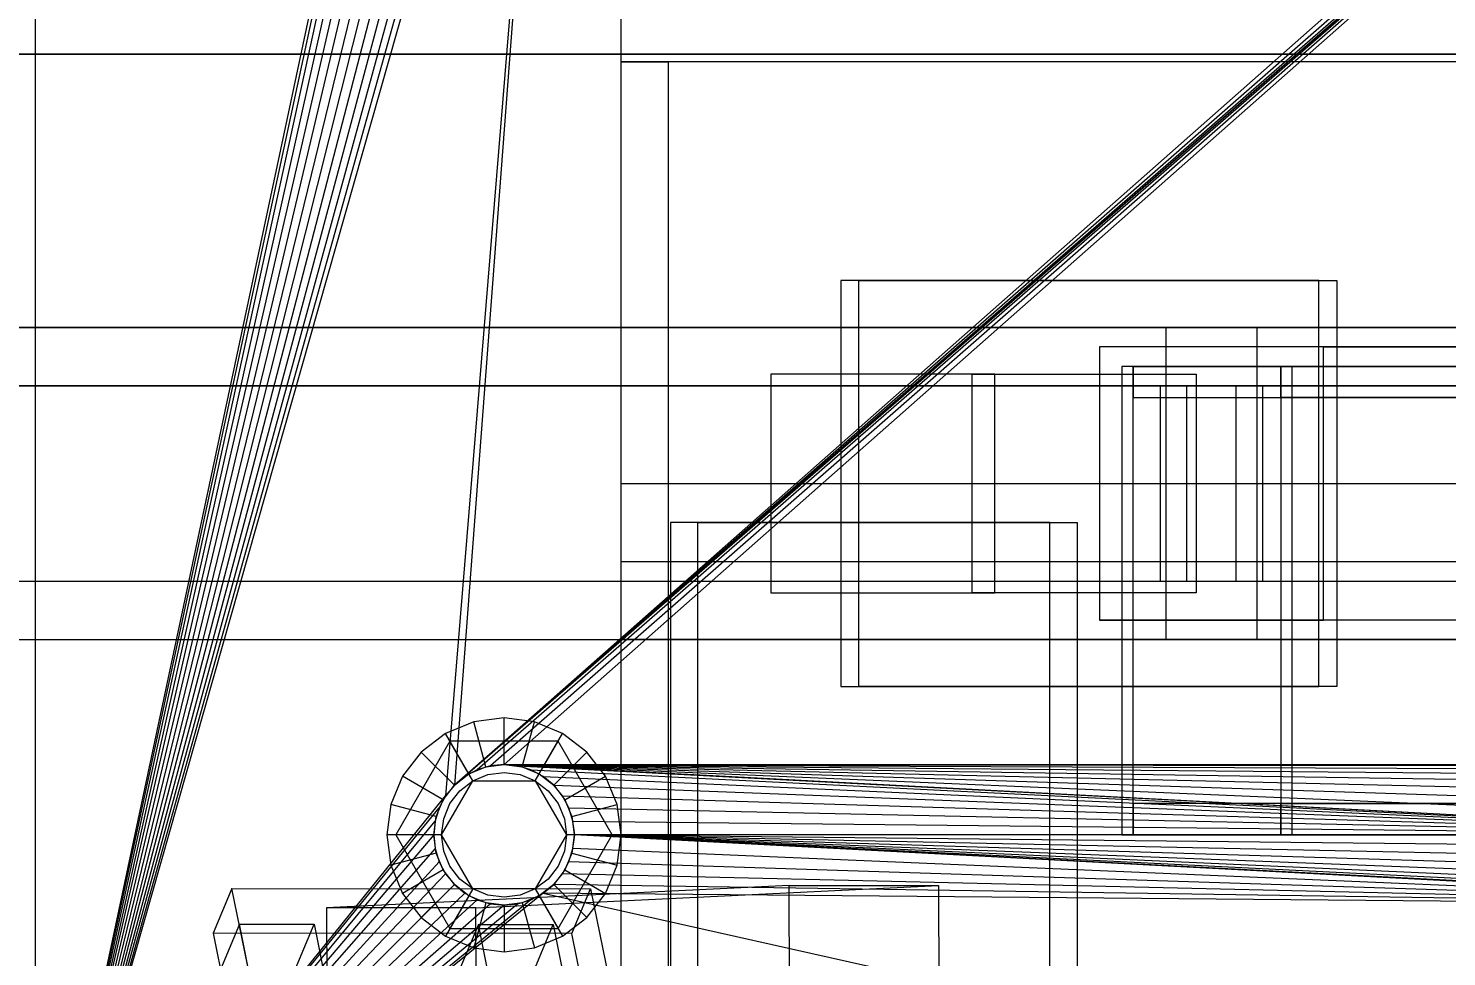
# Model space of a CAD drawing. Header units: millimetres. Extents: x -2500 to 58855, y -53268 to 6837.
# Drawn here: x 24552.3 to 24733.9, y -17630.6 to -17511.7 of the extents above; entities that cross this region are included whole.
import ezdxf

# ---------------------------------------------------------------- set-up
doc = ezdxf.new("R2010")
doc.units = ezdxf.units.MM
for name, color, linetype, lineweight in [('COTAS_O', 1, 'Continuous', 0), ('superior_briquetadora', 7, 'Continuous', 0), ('superior_C02', 7, 'Continuous', 0)]:
    doc.layers.add(name, color=color, linetype=linetype, lineweight=lineweight)
doc.dimstyles.new('R19_100', dxfattribs={"dimtxt": 250, "dimasz": 150, "dimexe": 150, "dimexo": 80, "dimgap": 100, "dimtad": 1, "dimtih": 1, "dimtoh": 1, "dimdsep": 46, "dimcen": 0.09, "dimadec": 0, "dimazin": 0, "dimtfac": 1, "dimtdec": 4, "dimtofl": 0, "dimtmove": 0, "dimatfit": 3, "dimfxl": 1, "dimtolj": 1, "dimtzin": 0, "dimarcsym": 0})

# ---------------------------------------------------------------- blocks, each defined once
blk = doc.blocks.new('*D34')
at = {"layer": 'COTAS_O', "color": 0, "lineweight": -2, "transparency": 16777216}
for p, q in [((24548.19, -17510), (23778.19, -17510)), ((23928.19, -19330), (23928.19, -17660)), ((24548.19, -19480), (23778.19, -19480))]:
    blk.add_line(p, q, dxfattribs=at)
at = {"layer": 'COTAS_O', "color": 0, "transparency": 16777216}
for points in [[(23903.19, -17660), (23953.19, -17660), (23928.19, -17510)], [(23903.19, -19330), (23953.19, -19330), (23928.19, -19480)]]:
    blk.add_solid(points, dxfattribs=at)
at = {"layer": 'Defpoints', "color": 0, "transparency": 16777216}
for p in [(23928.19, -17510), (24628.19, -17510), (24628.19, -19480)]:
    blk.add_point(p, dxfattribs=at)

msp = doc.modelspace()

# ---------------------------------------------------------------- linework, layer by layer
at = {"layer": 'superior_briquetadora'}
for p, q in [((24553.187, -17675), (24553.187, -17375)), ((24553.187, -17675), (24604.187, -17435)), ((24604.36, -17436.756), (24553.187, -17675)), ((24604.872, -17438.444), (24553.187, -17675)), ((24605.703, -17440), (24553.187, -17675)), ((24606.823, -17441.364), (24553.187, -17675)), ((24619.551, -17441.364), (24553.187, -17675)), ((24608.186, -17442.483), (24553.187, -17675)), ((24618.187, -17442.483), (24553.187, -17675)), ((24619.551, -17441.364), (24605.703, -17610)), ((24619.551, -17441.364), (24606.823, -17608.636)), ((24799.551, -17441.364), (24606.823, -17608.636)), ((24798.187, -17442.483), (24606.823, -17608.636)), ((24799.551, -17441.364), (24608.186, -17607.517)), ((24799.551, -17441.364), (24609.742, -17606.685)), ((24799.551, -17441.364), (24611.431, -17606.173)), ((24799.551, -17441.364), (24613.187, -17606)), ((24609.742, -17443.315), (24553.187, -17675)), ((24616.631, -17443.315), (24553.187, -17675)), ((24611.431, -17443.827), (24553.187, -17675)), ((24614.942, -17443.827), (24553.187, -17675)), ((24613.187, -17444), (24553.187, -17675)), ((24796.631, -17443.315), (24606.823, -17608.636)), ((24794.942, -17443.827), (24606.823, -17608.636)), ((24793.187, -17444), (24606.823, -17608.636)), ((24628.187, -17516), (24628.187, -17510)), ((24628.187, -17660), (24628.187, -17510)), ((24778.187, -17516), (24628.187, -17516)), ((24628.187, -17654), (24628.187, -17516)), ((24628.187, -17516), (24634.187, -17516)), ((24634.187, -17516), (24634.187, -17654)), ((26742.28, -17555), (24692.28, -17555)), ((24692.28, -17555), (24692.28, -17615)), ((24693.734, -17555), (24692.28, -17555)), ((24693.734, -17615), (24693.734, -17555)), ((24693.734, -17555), (26743.734, -17555)), ((24693.734, -17555), (24693.734, -17559)), ((24712.639, -17555), (24693.734, -17555)), ((26762.639, -17555), (24712.639, -17555)), ((24712.639, -17555), (24712.639, -17615)), ((24714.093, -17555), (24712.639, -17555)), ((24712.639, -17559), (24712.639, -17555)), ((24714.093, -17615), (24714.093, -17555)), ((24714.093, -17555), (26764.093, -17555)), ((24693.734, -17559), (26743.734, -17559)), ((24693.734, -17559), (24712.639, -17559)), ((26762.639, -17559), (24712.639, -17559)), ((24628.187, -17685), (24628.187, -17570)), ((24628.187, -17570), (26828.187, -17570)), ((24628.187, -17570), (24778.187, -17570)), ((24628.187, -17590), (24628.187, -17580)), ((24628.187, -17580), (26828.187, -17580)), ((26828.187, -17590), (24628.187, -17590)), ((24609.304, -17600.511), (24605.687, -17602.01)), ((24613.187, -17600), (24609.304, -17600.511)), ((24610.857, -17606.307), (24609.304, -17600.511)), ((24617.069, -17600.511), (24613.187, -17600)), ((24613.187, -17606), (24613.187, -17600)), ((24615.516, -17606.307), (24617.069, -17600.511)), ((24620.687, -17602.01), (24617.069, -17600.511)), ((24605.687, -17602.01), (24602.58, -17604.393)), ((24608.687, -17607.206), (24605.687, -17602.01)), ((24617.687, -17607.206), (24620.687, -17602.01)), ((24623.793, -17604.393), (24620.687, -17602.01)), ((24606.262, -17603.006), (24599.337, -17615)), ((24620.112, -17603.006), (24606.262, -17603.006)), ((24609.187, -17608.072), (24606.262, -17603.006)), ((24617.187, -17608.072), (24620.112, -17603.006)), ((24627.037, -17615), (24620.112, -17603.006)), ((24602.58, -17604.393), (24600.196, -17607.5)), ((24606.823, -17608.636), (24602.58, -17604.393)), ((24610.857, -17606.307), (24613.187, -17606)), ((24613.187, -17606), (24611.431, -17606.173)), ((24614.942, -17606.173), (24613.187, -17606)), ((24613.187, -17606), (24784.187, -17615)), ((24613.187, -17606), (24784.36, -17613.244)), ((24613.187, -17606), (24784.872, -17611.556)), ((24613.187, -17606), (24785.703, -17610)), ((24613.187, -17606), (24786.823, -17608.636)), ((24613.187, -17606), (24788.186, -17607.517)), ((24613.187, -17606), (24789.742, -17606.685)), ((24613.187, -17606), (24791.431, -17606.173)), ((24613.187, -17606), (24793.187, -17606)), ((24613.187, -17606), (24615.516, -17606.307)), ((24619.551, -17608.636), (24623.793, -17604.393)), ((24626.177, -17607.5), (24623.793, -17604.393)), ((24600.196, -17607.5), (24598.698, -17611.118)), ((24605.392, -17610.5), (24600.196, -17607.5)), ((24606.823, -17608.636), (24608.687, -17607.206)), ((24608.186, -17607.517), (24606.823, -17608.636)), ((24609.742, -17606.685), (24608.186, -17607.517)), ((24608.687, -17607.206), (24610.857, -17606.307)), ((24609.187, -17608.072), (24611.116, -17607.273)), ((24611.431, -17606.173), (24609.742, -17606.685)), ((24611.116, -17607.273), (24613.187, -17607)), ((24613.187, -17607), (24615.257, -17607.273)), ((24616.631, -17606.685), (24614.942, -17606.173)), ((24614.942, -17606.173), (24784.187, -17615)), ((24615.257, -17607.273), (24617.187, -17608.072)), ((24615.516, -17606.307), (24617.687, -17607.206)), ((24618.187, -17607.517), (24616.631, -17606.685)), ((24616.631, -17606.685), (24784.187, -17615)), ((24617.687, -17607.206), (24619.551, -17608.636)), ((24619.551, -17608.636), (24618.187, -17607.517)), ((24618.187, -17607.517), (24784.187, -17615)), ((24620.981, -17610.5), (24626.177, -17607.5)), ((24627.675, -17611.118), (24626.177, -17607.5)), ((24605.187, -17615), (24609.187, -17608.072)), ((24605.392, -17610.5), (24606.823, -17608.636)), ((24606.823, -17608.636), (24605.703, -17610)), ((24606.258, -17611), (24607.53, -17609.343)), ((24607.53, -17609.343), (24609.187, -17608.072)), ((24609.187, -17608.072), (24617.187, -17608.072)), ((24617.187, -17608.072), (24618.843, -17609.343)), ((24617.187, -17608.072), (24621.187, -17615)), ((24618.843, -17609.343), (24620.115, -17611)), ((24620.67, -17610), (24619.551, -17608.636)), ((24619.551, -17608.636), (24784.187, -17615)), ((24619.551, -17608.636), (24620.981, -17610.5)), ((24553.187, -17675), (24605.703, -17610)), ((24598.698, -17611.118), (24598.187, -17615)), ((24604.493, -17612.671), (24598.698, -17611.118)), ((24604.493, -17612.671), (24605.392, -17610.5)), ((24605.703, -17610), (24604.872, -17611.556)), ((24605.459, -17612.929), (24606.258, -17611)), ((24620.115, -17611), (24620.914, -17612.929)), ((24621.501, -17611.556), (24620.67, -17610)), ((24620.67, -17610), (24784.187, -17615)), ((24620.981, -17610.5), (24621.88, -17612.671)), ((24621.88, -17612.671), (24627.675, -17611.118)), ((24628.187, -17615), (24627.675, -17611.118)), ((26743.734, -17611), (24693.734, -17611)), ((24693.734, -17611), (24693.734, -17615)), ((24712.639, -17611), (24693.734, -17611)), ((24712.639, -17615), (24712.639, -17611)), ((24712.639, -17611), (26762.639, -17611)), ((24553.187, -17675), (24604.872, -17611.556)), ((24553.187, -17675), (24604.36, -17613.244)), ((24604.187, -17615), (24604.493, -17612.671)), ((24604.36, -17613.244), (24604.187, -17615)), ((24604.872, -17611.556), (24604.36, -17613.244)), ((24605.187, -17615), (24605.459, -17612.929)), ((24620.914, -17612.929), (24621.187, -17615)), ((24622.014, -17613.244), (24621.501, -17611.556)), ((24621.501, -17611.556), (24784.187, -17615)), ((24621.88, -17612.671), (24622.187, -17615)), ((24622.187, -17615), (24622.014, -17613.244)), ((24622.014, -17613.244), (24784.187, -17615)), ((24604.187, -17615), (24553.187, -17675)), ((24604.187, -17615), (24598.187, -17615)), ((24598.187, -17615), (24598.698, -17618.882)), ((24605.187, -17615), (24599.337, -17615)), ((24599.337, -17615), (24606.262, -17626.994)), ((24604.187, -17615), (24604.36, -17616.756)), ((24604.493, -17617.329), (24604.187, -17615)), ((24605.459, -17617.071), (24605.187, -17615)), ((24609.187, -17621.928), (24605.187, -17615)), ((24621.187, -17615), (24617.187, -17621.928)), ((24620.112, -17626.994), (24627.037, -17615)), ((24621.187, -17615), (24620.914, -17617.071)), ((24627.037, -17615), (24621.187, -17615)), ((24622.187, -17615), (24621.88, -17617.329)), ((24622.014, -17616.756), (24622.187, -17615)), ((24784.187, -17615), (24622.187, -17615)), ((24784.36, -17616.756), (24622.187, -17615)), ((24784.872, -17618.444), (24622.187, -17615)), ((24785.703, -17620), (24622.187, -17615)), ((24786.823, -17621.364), (24622.187, -17615)), ((24788.186, -17622.483), (24622.187, -17615)), ((24789.742, -17623.315), (24622.187, -17615)), ((24791.431, -17623.827), (24622.187, -17615)), ((24793.187, -17624), (24622.187, -17615)), ((24628.187, -17615), (24622.187, -17615)), ((24627.675, -17618.882), (24628.187, -17615)), ((24692.28, -17615), (26742.28, -17615)), ((24692.28, -17615), (24693.734, -17615)), ((26743.734, -17615), (24693.734, -17615)), ((24693.734, -17615), (24712.639, -17615)), ((24712.639, -17615), (26762.639, -17615)), ((24712.639, -17615), (24714.093, -17615)), ((26764.093, -17615), (24714.093, -17615)), ((24604.36, -17616.756), (24553.187, -17675)), ((24604.36, -17616.756), (24604.872, -17618.444)), ((24621.501, -17618.444), (24622.014, -17616.756)), ((24793.187, -17624), (24622.014, -17616.756)), ((24604.872, -17618.444), (24553.187, -17675)), ((24604.493, -17617.329), (24598.698, -17618.882)), ((24605.392, -17619.5), (24604.493, -17617.329)), ((24604.872, -17618.444), (24605.703, -17620)), ((24606.258, -17619), (24605.459, -17617.071)), ((24620.914, -17617.071), (24620.115, -17619)), ((24620.67, -17620), (24621.501, -17618.444)), ((24621.88, -17617.329), (24620.981, -17619.5)), ((24793.187, -17624), (24621.501, -17618.444)), ((24621.88, -17617.329), (24627.675, -17618.882)), ((24605.703, -17620), (24553.187, -17675)), ((24598.698, -17618.882), (24600.196, -17622.5)), ((24605.392, -17619.5), (24600.196, -17622.5)), ((24606.823, -17621.364), (24605.392, -17619.5)), ((24605.703, -17620), (24606.823, -17621.364)), ((24607.53, -17620.657), (24606.258, -17619)), ((24620.115, -17619), (24618.843, -17620.657)), ((24620.981, -17619.5), (24619.551, -17621.364)), ((24619.551, -17621.364), (24620.67, -17620)), ((24793.187, -17624), (24620.67, -17620)), ((24620.981, -17619.5), (24626.177, -17622.5)), ((24626.177, -17622.5), (24627.675, -17618.882)), ((24606.823, -17621.364), (24553.187, -17675)), ((24606.823, -17621.364), (24602.58, -17625.607)), ((24609.187, -17621.928), (24606.262, -17626.994)), ((24606.823, -17621.364), (24608.186, -17622.483)), ((24608.687, -17622.794), (24606.823, -17621.364)), ((24609.187, -17621.928), (24607.53, -17620.657)), ((24611.116, -17622.727), (24609.187, -17621.928)), ((24617.187, -17621.928), (24609.187, -17621.928)), ((24617.187, -17621.928), (24615.257, -17622.727)), ((24618.843, -17620.657), (24617.187, -17621.928)), ((24617.187, -17621.928), (24620.112, -17626.994)), ((24619.551, -17621.364), (24617.687, -17622.794)), ((24618.187, -17622.483), (24619.551, -17621.364)), ((24793.187, -17624), (24619.551, -17621.364)), ((24619.551, -17621.364), (24623.793, -17625.607)), ((24608.186, -17622.483), (24553.187, -17675)), ((24618.187, -17622.483), (24553.187, -17675)), ((24609.742, -17623.315), (24553.187, -17675)), ((24616.631, -17623.315), (24553.187, -17675)), ((24611.431, -17623.827), (24553.187, -17675)), ((24614.942, -17623.827), (24553.187, -17675)), ((24613.187, -17624), (24553.187, -17675)), ((24600.196, -17622.5), (24602.58, -17625.607)), ((24608.687, -17622.794), (24605.687, -17627.99)), ((24608.186, -17622.483), (24609.742, -17623.315)), ((24610.857, -17623.693), (24608.687, -17622.794)), ((24610.857, -17623.693), (24609.304, -17629.489)), ((24609.742, -17623.315), (24611.431, -17623.827)), ((24613.187, -17624), (24610.857, -17623.693)), ((24613.187, -17623), (24611.116, -17622.727)), ((24611.431, -17623.827), (24613.187, -17624)), ((24615.257, -17622.727), (24613.187, -17623)), ((24615.516, -17623.693), (24613.187, -17624)), ((24613.187, -17624), (24614.942, -17623.827)), ((24613.187, -17624), (24613.187, -17630)), ((24614.942, -17623.827), (24616.631, -17623.315)), ((24617.687, -17622.794), (24615.516, -17623.693)), ((24615.516, -17623.693), (24617.069, -17629.489)), ((24616.631, -17623.315), (24618.187, -17622.483)), ((24617.687, -17622.794), (24620.687, -17627.99)), ((24618.187, -17622.483), (24853.187, -17675)), ((24793.187, -17624), (24618.187, -17622.483)), ((24623.793, -17625.607), (24626.177, -17622.5)), ((24602.58, -17625.607), (24605.687, -17627.99)), ((24620.687, -17627.99), (24623.793, -17625.607)), ((24606.262, -17626.994), (24620.112, -17626.994)), ((24605.687, -17627.99), (24609.304, -17629.489)), ((24609.304, -17629.489), (24613.187, -17630)), ((24613.187, -17630), (24617.069, -17629.489)), ((24617.069, -17629.489), (24620.687, -17627.99))]:
    msp.add_line(p, q, dxfattribs=at)
at = {"layer": 'superior_C02'}
for p, q in [((24273.53, -17515), (25000.346, -17515)), ((25003.269, -17515), (24276.453, -17515)), ((24717.494, -17544), (24656.289, -17544)), ((24656.289, -17544), (24656.289, -17596)), ((24658.627, -17544), (24656.289, -17544)), ((24658.627, -17596), (24658.627, -17544)), ((24658.627, -17544), (24719.832, -17544)), ((24717.494, -17596), (24717.494, -17544)), ((24717.494, -17544), (24719.832, -17544)), ((24719.832, -17544), (24719.832, -17596)), ((24697.916, -17550), (23550.312, -17550)), ((23562.002, -17550), (24709.607, -17550)), ((24751.985, -17550), (23604.381, -17550)), ((23618.994, -17550), (24766.599, -17550)), ((24697.916, -17550), (24697.916, -17590)), ((24709.607, -17550), (24697.916, -17550)), ((25023.071, -17550), (24697.916, -17550)), ((24709.607, -17590), (24709.607, -17550)), ((24709.607, -17550), (25034.761, -17550)), ((24718.107, -17552.5), (24689.416, -17552.5)), ((24689.416, -17552.5), (24689.416, -17587.5)), ((24744.947, -17552.5), (24689.416, -17552.5)), ((24718.107, -17587.5), (24718.107, -17552.5)), ((24718.107, -17552.5), (24773.637, -17552.5)), ((24676.042, -17556), (24647.352, -17556)), ((24647.352, -17556), (24647.352, -17584)), ((24673.131, -17556), (24647.352, -17556)), ((24673.131, -17584), (24673.131, -17556)), ((24673.131, -17556), (24701.821, -17556)), ((24676.042, -17584), (24676.042, -17556)), ((24676.042, -17556), (24701.821, -17556)), ((24701.821, -17556), (24701.821, -17584)), ((24697.188, -17557.5), (23605.114, -17557.5)), ((23618.261, -17557.5), (24710.335, -17557.5)), ((24697.188, -17557.5), (24697.188, -17582.5)), ((24710.335, -17557.5), (24697.188, -17557.5)), ((24706.932, -17557.5), (24700.591, -17557.5)), ((24700.591, -17557.5), (24700.591, -17582.5)), ((24700.591, -17557.5), (25081.276, -17557.5)), ((24706.932, -17582.5), (24706.932, -17557.5)), ((25087.617, -17557.5), (24706.932, -17557.5)), ((24710.335, -17582.5), (24710.335, -17557.5)), ((24683.066, -17575), (24634.484, -17575)), ((24634.484, -17575), (24634.484, -18425)), ((24637.991, -17575), (24634.484, -17575)), ((24637.991, -18425), (24637.991, -17575)), ((24637.991, -17575), (24686.573, -17575)), ((24683.066, -18425), (24683.066, -17575)), ((24683.066, -17575), (24686.573, -17575)), ((24686.573, -17575), (24686.573, -18425)), ((23605.114, -17582.5), (24697.188, -17582.5)), ((23618.261, -17582.5), (24710.335, -17582.5)), ((24647.352, -17584), (24676.042, -17584)), ((24647.352, -17584), (24673.131, -17584)), ((24701.821, -17584), (24673.131, -17584)), ((24701.821, -17584), (24676.042, -17584)), ((24697.188, -17582.5), (24710.335, -17582.5)), ((24700.591, -17582.5), (24706.932, -17582.5)), ((24700.591, -17582.5), (25081.276, -17582.5)), ((24706.932, -17582.5), (25087.617, -17582.5)), ((24689.416, -17587.5), (24718.107, -17587.5)), ((24744.947, -17587.5), (24689.416, -17587.5)), ((24773.637, -17587.5), (24718.107, -17587.5)), ((23550.312, -17590), (24697.916, -17590)), ((23562.002, -17590), (24709.607, -17590)), ((23604.381, -17590), (24751.985, -17590)), ((23618.994, -17590), (24766.599, -17590)), ((24697.916, -17590), (24709.607, -17590)), ((24697.916, -17590), (25023.071, -17590)), ((24709.607, -17590), (25034.761, -17590)), ((24656.289, -17596), (24717.494, -17596)), ((24656.289, -17596), (24658.627, -17596)), ((24719.832, -17596), (24658.627, -17596)), ((24719.832, -17596), (24717.494, -17596)), ((24578.351, -17621.857), (24575.95, -17627.592)), ((24580.685, -17633.325), (24578.351, -17621.857)), ((24578.351, -17621.857), (24624.255, -17621.914)), ((24649.689, -17621.488), (24590.469, -17624.356)), ((24609.595, -17624.356), (24668.816, -17621.488)), ((24621.855, -17627.65), (24624.255, -17621.914)), ((24624.255, -17621.914), (24626.589, -17633.382)), ((24649.764, -17639.486), (24649.689, -17621.488)), ((24649.689, -17621.488), (24668.816, -17621.488)), ((24668.816, -17621.488), (24668.891, -17639.486)), ((24609.595, -17624.356), (24590.469, -17624.356)), ((24590.469, -17624.356), (24590.543, -17642.354)), ((24609.67, -17642.354), (24609.595, -17624.356)), ((24579.3, -17626.449), (24567.776, -17653.98)), ((24621.855, -17627.65), (24575.95, -17627.592)), ((24575.95, -17627.592), (24578.284, -17639.061)), ((24577.34, -17653.992), (24588.863, -17626.461)), ((24581.633, -17637.917), (24579.3, -17626.449)), ((24579.3, -17626.449), (24588.863, -17626.461)), ((24588.863, -17626.461), (24591.197, -17637.929)), ((24609.902, -17626.487), (24598.379, -17654.019)), ((24607.943, -17654.031), (24619.466, -17626.499)), ((24612.236, -17637.955), (24609.902, -17626.487)), ((24609.902, -17626.487), (24619.466, -17626.499)), ((24619.466, -17626.499), (24621.799, -17637.967)), ((24624.188, -17639.118), (24621.855, -17627.65))]:
    msp.add_line(p, q, dxfattribs=at)

# ---------------------------------------------------------------- dimensions: what is measured, and where the dimension line sits
at = {"layer": 'COTAS_O'}
dim = msp.add_aligned_dim(p1=(24628.187, -19480), p2=(24628.187, -17510), distance=700, text='<> O', dimstyle='R19_100', dxfattribs=at)
dim.commit()
dim.dimension.update_dxf_attribs({"geometry": '*D34', "text_midpoint": (23928.187, -18495)})

doc.saveas('drawing.dxf')
